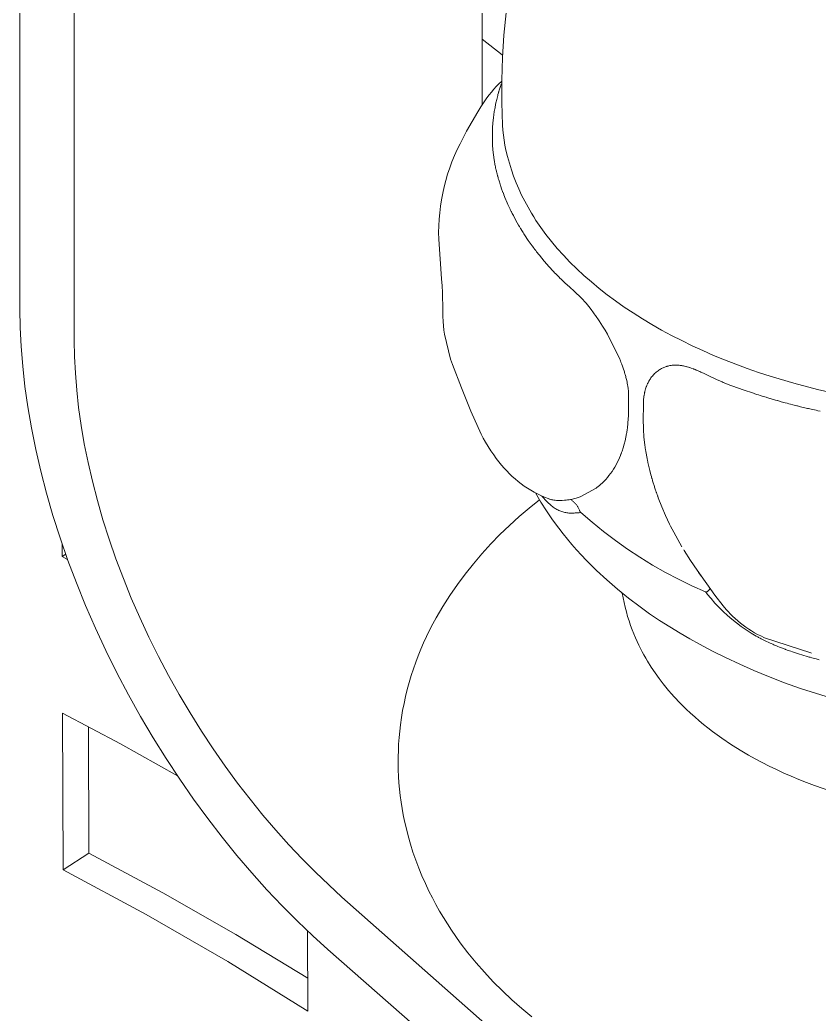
# Model space of a CAD drawing. Header units: millimetres. Extents: x 311 to 4068, y 1050 to 3803.
# Drawn here: x 3952.6 to 3994.1, y 3075.9 to 3127.6 of the extents above; entities that cross this region are included whole.
import ezdxf

# ---------------------------------------------------------------- set-up
doc = ezdxf.new("R2010")
doc.units = ezdxf.units.MM
doc.layers.add('ZANO_R', color=7, linetype='Continuous', lineweight=0)

msp = doc.modelspace()

# ---------------------------------------------------------------- linework, layer by layer
at = {"layer": 'ZANO_R'}
for p, q in [((3976.599, 3217.207), (3976.599, 3123.151)), ((3955.386, 3205.079), (3955.386, 3110.903)), ((3952.557, 3203.745), (3952.557, 3112.536)), ((3977.735, 3126.777), (3977.852, 3127.94)), ((3977.64, 3125.758), (3976.599, 3126.567)), ((3977.657, 3125.611), (3977.735, 3126.777)), ((3977.619, 3124.443), (3977.657, 3125.611)), ((3977.461, 3124.245), (3977.598, 3124.377)), ((3977.62, 3123.274), (3977.619, 3124.443)), ((3976.96, 3123.676), (3977.078, 3123.824)), ((3977.078, 3123.824), (3977.201, 3123.969)), ((3977.201, 3123.969), (3977.329, 3124.109)), ((3977.329, 3124.109), (3977.461, 3124.245)), ((3977.42, 3123.69), (3977.443, 3123.773)), ((3977.453, 3123.808), (3977.443, 3123.773)), ((3977.453, 3123.808), (3977.463, 3123.842)), ((3977.47, 3123.864), (3977.463, 3123.842)), ((3977.47, 3123.864), (3977.483, 3123.909)), ((3977.486, 3123.919), (3977.483, 3123.909)), ((3977.486, 3123.918), (3977.504, 3123.974)), ((3977.52, 3124.022), (3977.504, 3123.974)), ((3977.52, 3124.022), (3977.525, 3124.037)), ((3977.536, 3124.071), (3977.525, 3124.037)), ((3977.536, 3124.071), (3977.548, 3124.102)), ((3977.553, 3124.117), (3977.548, 3124.102)), ((3977.553, 3124.117), (3977.559, 3124.133)), ((3977.57, 3124.162), (3977.559, 3124.133)), ((3977.57, 3124.162), (3977.577, 3124.179)), ((3977.587, 3124.204), (3977.577, 3124.179)), ((3977.587, 3124.204), (3977.595, 3124.224)), ((3977.597, 3124.227), (3977.595, 3124.224)), ((3976.635, 3123.209), (3976.738, 3123.368)), ((3976.738, 3123.368), (3976.847, 3123.524)), ((3976.847, 3123.524), (3976.96, 3123.676)), ((3977.3, 3123.181), (3977.316, 3123.259)), ((3977.327, 3123.31), (3977.316, 3123.259)), ((3977.327, 3123.31), (3977.344, 3123.385)), ((3977.356, 3123.439), (3977.343, 3123.385)), ((3977.356, 3123.439), (3977.407, 3123.641)), ((3977.42, 3123.69), (3977.407, 3123.641)), ((3977.66, 3122.106), (3977.62, 3123.274)), ((3975.792, 3121.784), (3976.375, 3122.789)), ((3976.375, 3122.789), (3976.536, 3123.047)), ((3976.536, 3123.047), (3976.635, 3123.209)), ((3976.599, 3123.151), (3976.599, 3123.144)), ((3977.213, 3122.67), (3977.228, 3122.774)), ((3977.232, 3122.799), (3977.228, 3122.774)), ((3977.232, 3122.799), (3977.247, 3122.893)), ((3977.252, 3122.926), (3977.247, 3122.893)), ((3977.252, 3122.926), (3977.268, 3123.013)), ((3977.275, 3123.053), (3977.268, 3123.013)), ((3977.275, 3123.053), (3977.291, 3123.135)), ((3977.3, 3123.181), (3977.29, 3123.135)), ((3977.163, 3122.22), (3977.144, 3121.96)), ((3977.189, 3122.479), (3977.163, 3122.22)), ((3977.189, 3122.479), (3977.211, 3122.655)), ((3977.213, 3122.67), (3977.211, 3122.655)), ((3975.608, 3121.439), (3975.792, 3121.784)), ((3977.132, 3121.589), (3977.139, 3121.847)), ((3977.142, 3121.912), (3977.139, 3121.847)), ((3977.142, 3121.912), (3977.144, 3121.96)), ((3977.68, 3121.845), (3977.66, 3122.106)), ((3977.708, 3121.584), (3977.68, 3121.845)), ((3975.448, 3121.136), (3975.608, 3121.439)), ((3977.133, 3121.331), (3977.132, 3121.589)), ((3977.143, 3121.074), (3977.133, 3121.331)), ((3977.744, 3121.324), (3977.708, 3121.584)), ((3977.786, 3121.066), (3977.744, 3121.324)), ((3975.158, 3120.516), (3975.298, 3120.829)), ((3975.298, 3120.829), (3975.448, 3121.136)), ((3977.161, 3120.816), (3977.143, 3121.074)), ((3977.188, 3120.56), (3977.161, 3120.816)), ((3977.837, 3120.808), (3977.786, 3121.066)), ((3977.92, 3120.462), (3977.837, 3120.808)), ((3974.911, 3119.878), (3975.029, 3120.199)), ((3975.029, 3120.199), (3975.158, 3120.516)), ((3977.223, 3120.304), (3977.188, 3120.56)), ((3977.223, 3120.304), (3977.239, 3120.207)), ((3977.243, 3120.182), (3977.239, 3120.207)), ((3977.243, 3120.182), (3977.257, 3120.101)), ((3978.015, 3120.118), (3977.92, 3120.462)), ((3974.803, 3119.553), (3974.911, 3119.878)), ((3977.265, 3120.059), (3977.258, 3120.101)), ((3977.265, 3120.059), (3977.278, 3119.994)), ((3977.289, 3119.937), (3977.278, 3119.995)), ((3977.289, 3119.937), (3977.3, 3119.888)), ((3977.317, 3119.806), (3977.3, 3119.888)), ((3977.317, 3119.806), (3977.323, 3119.783)), ((3977.344, 3119.692), (3977.323, 3119.783)), ((3977.344, 3119.692), (3977.36, 3119.624)), ((3977.374, 3119.57), (3977.36, 3119.624)), ((3978.121, 3119.778), (3978.015, 3120.118)), ((3978.237, 3119.442), (3978.121, 3119.778)), ((3974.621, 3118.894), (3974.707, 3119.225)), ((3974.707, 3119.225), (3974.803, 3119.553)), ((3977.374, 3119.57), (3977.401, 3119.465)), ((3977.406, 3119.448), (3977.401, 3119.465)), ((3977.406, 3119.448), (3977.431, 3119.359)), ((3977.44, 3119.326), (3977.431, 3119.359)), ((3977.44, 3119.326), (3977.461, 3119.252)), ((3977.476, 3119.204), (3977.461, 3119.252)), ((3977.476, 3119.204), (3977.494, 3119.145)), ((3977.514, 3119.082), (3977.494, 3119.145)), ((3978.365, 3119.109), (3978.237, 3119.442)), ((3978.504, 3118.781), (3978.365, 3119.109)), ((3974.546, 3118.56), (3974.621, 3118.894)), ((3977.513, 3119.082), (3977.528, 3119.038)), ((3977.553, 3118.96), (3977.528, 3119.038)), ((3977.553, 3118.96), (3977.563, 3118.931)), ((3977.595, 3118.838), (3977.563, 3118.931)), ((3977.595, 3118.838), (3977.679, 3118.606)), ((3977.684, 3118.592), (3977.679, 3118.606)), ((3977.684, 3118.592), (3977.721, 3118.497)), ((3978.654, 3118.458), (3978.504, 3118.781)), ((3974.431, 3117.885), (3974.483, 3118.223)), ((3974.483, 3118.223), (3974.546, 3118.56)), ((3977.732, 3118.468), (3977.721, 3118.497)), ((3977.732, 3118.468), (3977.764, 3118.387)), ((3977.782, 3118.344), (3977.764, 3118.387)), ((3977.782, 3118.344), (3977.903, 3118.057)), ((3977.943, 3117.968), (3977.903, 3118.057)), ((3978.813, 3118.139), (3978.654, 3118.458)), ((3978.984, 3117.827), (3978.813, 3118.139)), ((3974.361, 3117.204), (3974.39, 3117.545)), ((3974.39, 3117.545), (3974.431, 3117.885)), ((3977.943, 3117.968), (3977.953, 3117.947)), ((3978.001, 3117.842), (3977.953, 3117.947)), ((3978.001, 3117.842), (3978.056, 3117.726)), ((3978.061, 3117.716), (3978.056, 3117.726)), ((3978.061, 3117.716), (3978.11, 3117.615)), ((3978.123, 3117.589), (3978.11, 3117.615)), ((3978.123, 3117.589), (3978.165, 3117.505)), ((3979.164, 3117.519), (3978.984, 3117.827)), ((3974.343, 3116.863), (3974.361, 3117.204)), ((3978.187, 3117.462), (3978.165, 3117.505)), ((3978.187, 3117.462), (3978.221, 3117.394)), ((3978.355, 3117.144), (3978.222, 3117.394)), ((3978.495, 3116.897), (3978.355, 3117.144)), ((3979.279, 3117.334), (3979.164, 3117.519)), ((3979.398, 3117.15), (3979.279, 3117.334)), ((3979.65, 3116.781), (3979.398, 3117.15)), ((3974.336, 3116.52), (3974.343, 3116.863)), ((3974.341, 3116.178), (3974.336, 3116.52)), ((3978.495, 3116.897), (3978.528, 3116.842)), ((3978.536, 3116.828), (3978.528, 3116.842)), ((3978.536, 3116.828), (3978.594, 3116.732)), ((3978.612, 3116.701), (3978.594, 3116.732)), ((3978.612, 3116.701), (3978.661, 3116.621)), ((3978.69, 3116.575), (3978.661, 3116.621)), ((3978.69, 3116.575), (3978.731, 3116.51)), ((3978.77, 3116.449), (3978.731, 3116.51)), ((3979.918, 3116.415), (3979.65, 3116.781)), ((3974.493, 3114.107), (3974.341, 3116.178)), ((3978.77, 3116.449), (3978.802, 3116.4)), ((3978.996, 3116.109), (3978.802, 3116.4)), ((3979.199, 3115.824), (3978.996, 3116.109)), ((3980.204, 3116.052), (3979.918, 3116.415)), ((3980.508, 3115.691), (3980.204, 3116.052)), ((3979.198, 3115.824), (3979.264, 3115.736)), ((3979.29, 3115.7), (3979.264, 3115.736)), ((3979.29, 3115.7), (3979.347, 3115.625)), ((3979.383, 3115.577), (3979.347, 3115.625)), ((3979.383, 3115.577), (3979.432, 3115.514)), ((3979.478, 3115.454), (3979.432, 3115.514)), ((3980.829, 3115.334), (3980.508, 3115.691)), ((3979.478, 3115.454), (3979.519, 3115.402)), ((3979.575, 3115.332), (3979.519, 3115.402)), ((3979.575, 3115.332), (3979.824, 3115.03)), ((3979.824, 3115.03), (3980.081, 3114.736)), ((3981.166, 3114.98), (3980.829, 3115.334)), ((3981.521, 3114.63), (3981.166, 3114.98)), ((3980.087, 3114.73), (3980.081, 3114.736)), ((3980.087, 3114.729), (3980.181, 3114.626)), ((3980.195, 3114.611), (3980.181, 3114.626)), ((3980.194, 3114.611), (3980.283, 3114.516)), ((3980.304, 3114.494), (3980.283, 3114.516)), ((3980.304, 3114.494), (3980.387, 3114.406)), ((3981.892, 3114.285), (3981.521, 3114.63)), ((3974.514, 3113.749), (3974.493, 3114.107)), ((3980.416, 3114.377), (3980.387, 3114.407)), ((3980.416, 3114.377), (3980.601, 3114.19)), ((3980.645, 3114.148), (3980.601, 3114.19)), ((3980.645, 3114.148), (3980.712, 3114.082)), ((3980.762, 3114.035), (3980.712, 3114.082)), ((3980.762, 3114.035), (3980.825, 3113.976)), ((3980.881, 3113.925), (3980.825, 3113.976)), ((3980.88, 3113.925), (3980.941, 3113.869)), ((3982.28, 3113.945), (3981.892, 3114.285)), ((3982.684, 3113.61), (3982.28, 3113.945)), ((3974.529, 3113.391), (3974.514, 3113.749)), ((3981, 3113.816), (3980.941, 3113.869)), ((3981, 3113.816), (3981.061, 3113.761)), ((3981.12, 3113.71), (3981.061, 3113.761)), ((3981.12, 3113.709), (3981.251, 3113.593)), ((3981.297, 3113.551), (3981.251, 3113.593)), ((3981.297, 3113.551), (3981.315, 3113.535)), ((3981.355, 3113.498), (3981.315, 3113.535)), ((3981.355, 3113.498), (3981.382, 3113.474)), ((3981.513, 3113.352), (3981.382, 3113.474)), ((3983.103, 3113.281), (3982.684, 3113.61)), ((3974.55, 3112.463), (3974.529, 3113.391)), ((3981.641, 3113.228), (3981.513, 3113.352)), ((3981.641, 3113.228), (3981.663, 3113.206)), ((3981.697, 3113.172), (3981.663, 3113.206)), ((3981.697, 3113.172), (3981.737, 3113.131)), ((3981.753, 3113.114), (3981.737, 3113.131)), ((3981.753, 3113.114), (3981.85, 3113.011)), ((3981.863, 3112.997), (3981.85, 3113.011)), ((3981.863, 3112.997), (3981.888, 3112.969)), ((3981.918, 3112.937), (3981.888, 3112.97)), ((3981.918, 3112.936), (3981.966, 3112.882)), ((3983.538, 3112.958), (3983.103, 3113.281)), ((3983.988, 3112.641), (3983.538, 3112.958)), ((3952.573, 3111.573), (3952.557, 3112.536)), ((3974.56, 3112.174), (3974.55, 3112.463)), ((3981.972, 3112.875), (3981.966, 3112.882)), ((3981.972, 3112.875), (3982.004, 3112.837)), ((3982.139, 3112.676), (3982.004, 3112.837)), ((3982.269, 3112.512), (3982.139, 3112.676)), ((3982.395, 3112.344), (3982.269, 3112.512)), ((3984.453, 3112.331), (3983.988, 3112.641)), ((3974.575, 3111.885), (3974.56, 3112.174)), ((3974.591, 3111.663), (3974.575, 3111.885)), ((3982.395, 3112.344), (3982.429, 3112.296)), ((3982.447, 3112.271), (3982.429, 3112.296)), ((3982.447, 3112.271), (3982.468, 3112.243)), ((3982.5, 3112.197), (3982.468, 3112.243)), ((3982.5, 3112.197), (3982.686, 3111.924)), ((3982.686, 3111.924), (3982.863, 3111.645)), ((3984.931, 3112.028), (3984.453, 3112.331)), ((3985.424, 3111.732), (3984.931, 3112.028)), ((3952.621, 3110.58), (3952.573, 3111.573)), ((3974.614, 3111.442), (3974.591, 3111.663)), ((3974.641, 3111.222), (3974.614, 3111.442)), ((3982.991, 3111.435), (3982.864, 3111.645)), ((3983.115, 3111.222), (3982.991, 3111.435)), ((3985.929, 3111.444), (3985.424, 3111.732)), ((3986.447, 3111.164), (3985.929, 3111.444)), ((3955.399, 3110.066), (3955.386, 3110.903)), ((3974.958, 3109.932), (3974.641, 3111.222)), ((3983.115, 3111.222), (3983.758, 3109.935)), ((3986.977, 3110.892), (3986.447, 3111.164)), ((3987.519, 3110.629), (3986.977, 3110.892)), ((3952.703, 3109.559), (3952.621, 3110.58)), ((3988.071, 3110.374), (3987.519, 3110.629)), ((3988.634, 3110.129), (3988.071, 3110.374)), ((3955.441, 3109.203), (3955.399, 3110.066)), ((3975.062, 3109.653), (3974.958, 3109.932)), ((3983.776, 3109.89), (3983.758, 3109.935)), ((3983.776, 3109.89), (3983.796, 3109.841)), ((3983.82, 3109.78), (3983.796, 3109.841)), ((3989.206, 3109.892), (3988.634, 3110.129)), ((3989.787, 3109.665), (3989.206, 3109.892)), ((3952.819, 3108.513), (3952.703, 3109.559)), ((3975.517, 3108.431), (3975.062, 3109.653)), ((3983.82, 3109.78), (3983.833, 3109.746)), ((3983.862, 3109.671), (3983.833, 3109.746)), ((3983.862, 3109.671), (3983.869, 3109.652)), ((3983.902, 3109.562), (3983.869, 3109.652)), ((3983.902, 3109.562), (3983.903, 3109.557)), ((3983.936, 3109.462), (3983.903, 3109.557)), ((3983.936, 3109.462), (3983.998, 3109.268)), ((3984.005, 3109.242), (3983.998, 3109.268)), ((3985.656, 3109.259), (3985.701, 3109.295)), ((3985.701, 3109.295), (3985.748, 3109.33)), ((3985.748, 3109.33), (3985.795, 3109.363)), ((3985.839, 3109.391), (3985.795, 3109.363)), ((3985.839, 3109.392), (3985.88, 3109.416)), ((3985.88, 3109.416), (3985.921, 3109.439)), ((3985.921, 3109.439), (3985.963, 3109.461)), ((3985.963, 3109.461), (3986.006, 3109.481)), ((3986.006, 3109.481), (3986.05, 3109.5)), ((3986.05, 3109.5), (3986.094, 3109.518)), ((3986.094, 3109.518), (3986.139, 3109.534)), ((3986.168, 3109.544), (3986.139, 3109.534)), ((3986.168, 3109.544), (3986.209, 3109.556)), ((3986.218, 3109.559), (3986.209, 3109.556)), ((3986.218, 3109.559), (3986.245, 3109.566)), ((3986.269, 3109.573), (3986.245, 3109.566)), ((3986.269, 3109.572), (3986.315, 3109.583)), ((3986.315, 3109.583), (3986.361, 3109.592)), ((3986.374, 3109.595), (3986.361, 3109.592)), ((3986.374, 3109.595), (3986.4, 3109.599)), ((3986.428, 3109.603), (3986.4, 3109.599)), ((3986.428, 3109.603), (3986.476, 3109.609)), ((3986.476, 3109.609), (3986.525, 3109.614)), ((3986.538, 3109.615), (3986.525, 3109.614)), ((3986.538, 3109.615), (3986.568, 3109.616)), ((3986.594, 3109.618), (3986.568, 3109.617)), ((3986.594, 3109.618), (3986.646, 3109.619)), ((3986.646, 3109.619), (3986.698, 3109.619)), ((3986.698, 3109.619), (3986.749, 3109.617)), ((3986.768, 3109.616), (3986.749, 3109.617)), ((3986.768, 3109.616), (3986.796, 3109.614)), ((3986.828, 3109.612), (3986.796, 3109.614)), ((3986.828, 3109.612), (3986.843, 3109.61)), ((3986.891, 3109.605), (3986.843, 3109.61)), ((3986.891, 3109.605), (3986.94, 3109.599)), ((3986.949, 3109.598), (3986.94, 3109.599)), ((3986.949, 3109.598), (3986.988, 3109.592)), ((3987.011, 3109.588), (3986.988, 3109.592)), ((3987.011, 3109.588), (3987.037, 3109.583)), ((3987.074, 3109.576), (3987.037, 3109.583)), ((3987.074, 3109.576), (3987.13, 3109.564)), ((3987.13, 3109.564), (3987.186, 3109.551)), ((3987.203, 3109.547), (3987.186, 3109.551)), ((3987.203, 3109.547), (3987.237, 3109.538)), ((3987.269, 3109.53), (3987.237, 3109.538)), ((3987.269, 3109.53), (3987.329, 3109.512)), ((3987.329, 3109.512), (3987.388, 3109.494)), ((3987.403, 3109.489), (3987.388, 3109.494)), ((3987.403, 3109.489), (3987.438, 3109.478)), ((3987.472, 3109.466), (3987.438, 3109.478)), ((3987.472, 3109.466), (3987.587, 3109.424)), ((3987.612, 3109.415), (3987.587, 3109.425)), ((3987.612, 3109.415), (3987.636, 3109.406)), ((3987.683, 3109.387), (3987.636, 3109.406)), ((3987.683, 3109.387), (3987.733, 3109.366)), ((3987.771, 3109.35), (3987.733, 3109.366)), ((3987.77, 3109.35), (3987.83, 3109.325)), ((3987.904, 3109.292), (3987.83, 3109.325)), ((3987.904, 3109.291), (3987.918, 3109.285)), ((3987.98, 3109.257), (3987.918, 3109.285)), ((3990.376, 3109.447), (3989.787, 3109.665)), ((3990.972, 3109.239), (3990.376, 3109.447)), ((3955.512, 3108.317), (3955.441, 3109.203)), ((3984.005, 3109.242), (3984.026, 3109.169)), ((3984.035, 3109.137), (3984.026, 3109.169)), ((3984.035, 3109.137), (3984.053, 3109.072)), ((3984.065, 3109.027), (3984.053, 3109.072)), ((3984.064, 3109.027), (3984.077, 3108.977)), ((3984.092, 3108.917), (3984.077, 3108.977)), ((3984.092, 3108.917), (3984.115, 3108.822)), ((3984.115, 3108.822), (3984.136, 3108.727)), ((3985.225, 3108.705), (3985.248, 3108.75)), ((3985.248, 3108.75), (3985.272, 3108.794)), ((3985.272, 3108.794), (3985.297, 3108.838)), ((3985.315, 3108.866), (3985.297, 3108.837)), ((3985.315, 3108.866), (3985.346, 3108.915)), ((3985.346, 3108.915), (3985.38, 3108.963)), ((3985.38, 3108.963), (3985.415, 3109.009)), ((3985.415, 3109.009), (3985.451, 3109.054)), ((3985.451, 3109.054), (3985.489, 3109.098)), ((3985.489, 3109.098), (3985.529, 3109.14)), ((3985.529, 3109.14), (3985.57, 3109.181)), ((3985.57, 3109.181), (3985.612, 3109.221)), ((3985.612, 3109.221), (3985.656, 3109.259)), ((3987.98, 3109.257), (3988.011, 3109.242)), ((3988.058, 3109.221), (3988.011, 3109.242)), ((3988.058, 3109.221), (3988.104, 3109.198)), ((3988.216, 3109.145), (3988.104, 3109.199)), ((3988.216, 3109.145), (3988.281, 3109.113)), ((3988.381, 3109.065), (3988.281, 3109.113)), ((3988.381, 3109.065), (3988.794, 3108.871)), ((3988.901, 3108.824), (3988.794, 3108.871)), ((3988.9, 3108.824), (3988.964, 3108.796)), ((3989.08, 3108.747), (3988.964, 3108.796)), ((3989.08, 3108.747), (3989.136, 3108.724)), ((3991.576, 3109.04), (3990.972, 3109.239)), ((3992.801, 3108.673), (3991.576, 3109.04)), ((3952.971, 3107.442), (3952.819, 3108.513)), ((3955.613, 3107.408), (3955.512, 3108.317)), ((3976.011, 3107.224), (3975.517, 3108.431)), ((3984.146, 3108.673), (3984.136, 3108.727)), ((3984.146, 3108.673), (3984.16, 3108.598)), ((3984.16, 3108.598), (3984.173, 3108.522)), ((3984.178, 3108.491), (3984.173, 3108.522)), ((3984.178, 3108.491), (3984.185, 3108.441)), ((3984.191, 3108.392), (3984.185, 3108.441)), ((3984.191, 3108.392), (3984.202, 3108.282)), ((3984.202, 3108.282), (3984.21, 3108.172)), ((3985.064, 3108.259), (3985.054, 3108.218)), ((3985.064, 3108.259), (3985.073, 3108.295)), ((3985.081, 3108.322), (3985.073, 3108.295)), ((3985.081, 3108.322), (3985.099, 3108.383)), ((3985.099, 3108.383), (3985.118, 3108.443)), ((3985.133, 3108.486), (3985.118, 3108.443)), ((3985.133, 3108.487), (3985.144, 3108.514)), ((3985.156, 3108.546), (3985.144, 3108.514)), ((3985.156, 3108.546), (3985.17, 3108.583)), ((3985.179, 3108.604), (3985.171, 3108.583)), ((3985.179, 3108.604), (3985.199, 3108.65)), ((3985.204, 3108.66), (3985.199, 3108.65)), ((3985.204, 3108.66), (3985.225, 3108.705)), ((3989.272, 3108.668), (3989.136, 3108.724)), ((3989.272, 3108.668), (3989.307, 3108.654)), ((3989.443, 3108.6), (3989.307, 3108.654)), ((3989.443, 3108.6), (3989.48, 3108.586)), ((3989.631, 3108.528), (3989.48, 3108.586)), ((3989.631, 3108.528), (3990.166, 3108.334)), ((3990.166, 3108.334), (3990.704, 3108.153)), ((3994.044, 3108.345), (3992.801, 3108.673)), ((3995.433, 3108.042), (3994.044, 3108.345)), ((3984.212, 3108.113), (3984.21, 3108.172)), ((3984.212, 3108.113), (3984.214, 3107.993)), ((3984.214, 3107.88), (3984.214, 3107.993)), ((3984.214, 3107.88), (3984.214, 3107.403)), ((3984.99, 3107.683), (3984.991, 3107.719)), ((3984.992, 3107.74), (3984.991, 3107.719)), ((3984.992, 3107.74), (3984.995, 3107.804)), ((3984.999, 3107.86), (3984.995, 3107.804)), ((3985.004, 3107.916), (3984.999, 3107.86)), ((3985.004, 3107.916), (3985.006, 3107.934)), ((3985.012, 3107.988), (3985.006, 3107.934)), ((3985.012, 3107.988), (3985.016, 3108.018)), ((3985.022, 3108.057), (3985.017, 3108.018)), ((3985.022, 3108.057), (3985.023, 3108.059)), ((3985.034, 3108.126), (3985.023, 3108.059)), ((3985.034, 3108.126), (3985.037, 3108.139)), ((3985.048, 3108.193), (3985.037, 3108.139)), ((3985.048, 3108.193), (3985.054, 3108.218)), ((3990.778, 3108.128), (3990.704, 3108.153)), ((3990.778, 3108.128), (3990.88, 3108.096)), ((3990.972, 3108.067), (3990.88, 3108.096)), ((3990.972, 3108.067), (3991.056, 3108.04)), ((3991.167, 3108.006), (3991.056, 3108.04)), ((3991.167, 3108.006), (3991.234, 3107.985)), ((3991.362, 3107.947), (3991.234, 3107.985)), ((3991.362, 3107.946), (3991.409, 3107.932)), ((3991.558, 3107.888), (3991.409, 3107.932)), ((3991.558, 3107.888), (3991.586, 3107.88)), ((3991.85, 3107.804), (3991.586, 3107.88)), ((3991.85, 3107.804), (3991.938, 3107.779)), ((3991.954, 3107.774), (3991.938, 3107.779)), ((3991.954, 3107.774), (3992.113, 3107.73)), ((3992.153, 3107.719), (3992.113, 3107.73)), ((3992.153, 3107.719), (3992.288, 3107.682)), ((3953.158, 3106.35), (3952.971, 3107.442)), ((3955.745, 3106.477), (3955.613, 3107.408)), ((3976.545, 3106.034), (3976.011, 3107.224)), ((3984.209, 3107.149), (3984.211, 3107.22)), ((3984.213, 3107.311), (3984.211, 3107.22)), ((3984.213, 3107.311), (3984.214, 3107.403)), ((3984.986, 3107.318), (3984.98, 3106.997)), ((3984.986, 3107.318), (3984.988, 3107.48)), ((3984.988, 3107.503), (3984.988, 3107.559)), ((3984.988, 3107.503), (3984.988, 3107.48)), ((3984.99, 3107.683), (3984.989, 3107.636)), ((3984.989, 3107.597), (3984.989, 3107.636)), ((3984.989, 3107.597), (3984.989, 3107.559)), ((3992.353, 3107.665), (3992.289, 3107.682)), ((3992.353, 3107.665), (3992.465, 3107.635)), ((3992.554, 3107.612), (3992.465, 3107.635)), ((3992.554, 3107.612), (3992.642, 3107.589)), ((3992.755, 3107.559), (3992.642, 3107.589)), ((3992.755, 3107.559), (3992.818, 3107.543)), ((3992.958, 3107.508), (3992.818, 3107.543)), ((3992.958, 3107.508), (3992.995, 3107.499)), ((3993.161, 3107.458), (3992.995, 3107.499)), ((3993.161, 3107.458), (3993.526, 3107.371)), ((3993.568, 3107.362), (3993.526, 3107.371)), ((3993.568, 3107.362), (3993.704, 3107.33)), ((3993.773, 3107.315), (3993.704, 3107.331)), ((3993.773, 3107.315), (3993.881, 3107.29)), ((3993.978, 3107.269), (3993.881, 3107.29)), ((3993.978, 3107.269), (3994.059, 3107.251)), ((3994.184, 3107.224), (3994.059, 3107.251)), ((3984.184, 3106.696), (3984.181, 3106.656)), ((3984.184, 3106.696), (3984.188, 3106.743)), ((3984.195, 3106.846), (3984.188, 3106.743)), ((3984.195, 3106.846), (3984.202, 3106.965)), ((3984.203, 3106.998), (3984.202, 3106.965)), ((3984.203, 3106.998), (3984.209, 3107.129)), ((3984.209, 3107.149), (3984.209, 3107.129)), ((3984.979, 3106.871), (3984.98, 3106.997)), ((3984.979, 3106.871), (3984.979, 3106.836)), ((3984.98, 3106.587), (3984.979, 3106.836)), ((3953.382, 3105.237), (3953.158, 3106.35)), ((3955.908, 3105.528), (3955.745, 3106.477)), ((3984.126, 3106.159), (3984.128, 3106.171)), ((3984.135, 3106.216), (3984.128, 3106.171)), ((3984.135, 3106.216), (3984.14, 3106.25)), ((3984.146, 3106.293), (3984.14, 3106.25)), ((3984.146, 3106.293), (3984.15, 3106.33)), ((3984.155, 3106.369), (3984.15, 3106.33)), ((3984.155, 3106.369), (3984.16, 3106.41)), ((3984.164, 3106.45), (3984.16, 3106.41)), ((3984.164, 3106.45), (3984.168, 3106.491)), ((3984.171, 3106.533), (3984.168, 3106.491)), ((3984.171, 3106.533), (3984.175, 3106.572)), ((3984.178, 3106.614), (3984.175, 3106.572)), ((3984.178, 3106.614), (3984.181, 3106.656)), ((3984.981, 3106.587), (3984.982, 3106.528)), ((3984.984, 3106.433), (3984.982, 3106.528)), ((3984.984, 3106.433), (3984.986, 3106.367)), ((3984.988, 3106.303), (3984.986, 3106.367)), ((3984.988, 3106.303), (3984.992, 3106.196)), ((3984.995, 3106.126), (3984.992, 3106.196)), ((3976.657, 3105.825), (3976.545, 3106.034)), ((3976.774, 3105.618), (3976.657, 3105.825)), ((3984.034, 3105.69), (3983.986, 3105.505)), ((3984.075, 3105.876), (3984.034, 3105.69)), ((3984.111, 3106.064), (3984.075, 3105.876)), ((3984.111, 3106.064), (3984.115, 3106.091)), ((3984.126, 3106.159), (3984.115, 3106.091)), ((3984.995, 3106.126), (3984.996, 3106.108)), ((3985, 3106.04), (3984.996, 3106.108)), ((3985, 3106.04), (3985.002, 3106.018)), ((3985.006, 3105.956), (3985.001, 3106.018)), ((3985.006, 3105.956), (3985.008, 3105.926)), ((3985.013, 3105.869), (3985.008, 3105.926)), ((3985.013, 3105.869), (3985.016, 3105.834)), ((3985.021, 3105.781), (3985.016, 3105.834)), ((3985.021, 3105.781), (3985.025, 3105.746)), ((3985.031, 3105.692), (3985.025, 3105.746)), ((3985.031, 3105.692), (3985.035, 3105.656)), ((3985.041, 3105.602), (3985.035, 3105.656)), ((3953.643, 3104.107), (3953.382, 3105.237)), ((3956.102, 3104.561), (3955.908, 3105.528)), ((3976.91, 3105.391), (3976.774, 3105.618)), ((3977.052, 3105.168), (3976.91, 3105.391)), ((3977.2, 3104.949), (3977.052, 3105.168)), ((3983.861, 3105.106), (3983.873, 3105.14)), ((3983.933, 3105.321), (3983.873, 3105.14)), ((3983.986, 3105.505), (3983.933, 3105.321)), ((3985.041, 3105.602), (3985.046, 3105.565)), ((3985.053, 3105.513), (3985.046, 3105.565)), ((3985.053, 3105.513), (3985.058, 3105.474)), ((3985.065, 3105.425), (3985.058, 3105.474)), ((3985.065, 3105.425), (3985.071, 3105.382)), ((3985.081, 3105.317), (3985.071, 3105.382)), ((3985.081, 3105.317), (3985.085, 3105.29)), ((3985.092, 3105.249), (3985.085, 3105.29)), ((3985.092, 3105.249), (3985.1, 3105.197)), ((3985.107, 3105.157), (3985.1, 3105.197)), ((3985.107, 3105.157), (3985.115, 3105.108)), ((3977.331, 3104.768), (3977.2, 3104.949)), ((3977.467, 3104.59), (3977.331, 3104.768)), ((3983.686, 3104.674), (3983.628, 3104.553)), ((3983.741, 3104.796), (3983.686, 3104.674)), ((3983.791, 3104.92), (3983.741, 3104.796)), ((3983.791, 3104.92), (3983.799, 3104.94)), ((3983.815, 3104.982), (3983.799, 3104.94)), ((3983.815, 3104.982), (3983.824, 3105.006)), ((3983.839, 3105.044), (3983.824, 3105.006)), ((3983.839, 3105.044), (3983.849, 3105.072)), ((3983.861, 3105.106), (3983.849, 3105.072)), ((3985.122, 3105.064), (3985.115, 3105.108)), ((3985.123, 3105.064), (3985.131, 3105.018)), ((3985.139, 3104.97), (3985.131, 3105.018)), ((3985.14, 3104.97), (3985.148, 3104.927)), ((3985.157, 3104.875), (3985.147, 3104.927)), ((3985.157, 3104.875), (3985.165, 3104.836)), ((3985.176, 3104.779), (3985.165, 3104.836)), ((3985.176, 3104.779), (3985.183, 3104.744)), ((3985.195, 3104.683), (3985.183, 3104.744)), ((3985.195, 3104.683), (3985.202, 3104.652)), ((3985.216, 3104.586), (3985.202, 3104.652)), ((3953.94, 3102.962), (3953.643, 3104.107)), ((3956.329, 3103.579), (3956.102, 3104.561)), ((3977.608, 3104.417), (3977.467, 3104.59)), ((3977.739, 3104.264), (3977.608, 3104.417)), ((3977.874, 3104.116), (3977.739, 3104.264)), ((3978.014, 3103.972), (3977.874, 3104.116)), ((3983.429, 3104.204), (3983.355, 3104.092)), ((3983.499, 3104.318), (3983.429, 3104.204)), ((3983.565, 3104.435), (3983.499, 3104.318)), ((3983.628, 3104.553), (3983.565, 3104.435)), ((3985.216, 3104.586), (3985.221, 3104.56)), ((3985.237, 3104.488), (3985.221, 3104.56)), ((3985.237, 3104.488), (3985.318, 3104.145)), ((3985.341, 3104.052), (3985.318, 3104.145)), ((3956.587, 3102.585), (3956.329, 3103.579)), ((3978.16, 3103.834), (3978.014, 3103.972)), ((3978.31, 3103.7), (3978.16, 3103.834)), ((3978.464, 3103.572), (3978.31, 3103.7)), ((3983.023, 3103.672), (3982.932, 3103.574)), ((3983.111, 3103.773), (3983.023, 3103.672)), ((3983.196, 3103.876), (3983.111, 3103.773)), ((3983.277, 3103.983), (3983.196, 3103.876)), ((3983.355, 3104.092), (3983.277, 3103.983)), ((3985.341, 3104.052), (3985.353, 3104.006)), ((3985.379, 3103.907), (3985.353, 3104.006)), ((3985.38, 3103.907), (3985.403, 3103.82)), ((3985.407, 3103.808), (3985.403, 3103.82)), ((3985.407, 3103.808), (3985.43, 3103.727)), ((3985.435, 3103.709), (3985.429, 3103.727)), ((3985.435, 3103.709), (3985.457, 3103.634)), ((3985.464, 3103.61), (3985.456, 3103.634)), ((3985.464, 3103.61), (3985.484, 3103.542)), ((3978.623, 3103.449), (3978.464, 3103.572)), ((3978.786, 3103.332), (3978.623, 3103.449)), ((3978.953, 3103.22), (3978.786, 3103.332)), ((3979.124, 3103.114), (3978.953, 3103.22)), ((3979.298, 3103.014), (3979.124, 3103.114)), ((3982.537, 3103.229), (3981.691, 3102.776)), ((3982.537, 3103.229), (3982.566, 3103.251)), ((3982.639, 3103.307), (3982.566, 3103.251)), ((3982.709, 3103.365), (3982.639, 3103.307)), ((3982.778, 3103.425), (3982.709, 3103.365)), ((3982.778, 3103.425), (3982.837, 3103.479)), ((3982.932, 3103.574), (3982.837, 3103.479)), ((3985.495, 3103.505), (3985.484, 3103.542)), ((3985.495, 3103.505), (3985.512, 3103.45)), ((3985.524, 3103.412), (3985.512, 3103.45)), ((3985.524, 3103.412), (3985.541, 3103.358)), ((3985.555, 3103.313), (3985.541, 3103.358)), ((3985.555, 3103.313), (3985.57, 3103.266)), ((3985.587, 3103.214), (3985.57, 3103.266)), ((3985.587, 3103.214), (3985.6, 3103.174)), ((3985.62, 3103.115), (3985.6, 3103.174)), ((3985.62, 3103.115), (3985.631, 3103.082)), ((3985.653, 3103.017), (3985.631, 3103.081)), ((3954.275, 3101.805), (3953.94, 3102.962)), ((3956.878, 3101.58), (3956.587, 3102.585)), ((3979.049, 3102.184), (3979.587, 3102.607)), ((3979.476, 3102.921), (3979.298, 3103.014)), ((3979.653, 3102.498), (3979.375, 3102.972)), ((3979.656, 3102.833), (3979.476, 3102.921)), ((3979.84, 3102.752), (3979.656, 3102.833)), ((3979.79, 3102.714), (3979.711, 3102.808)), ((3979.872, 3102.622), (3979.79, 3102.714)), ((3980.026, 3102.677), (3979.84, 3102.752)), ((3979.872, 3102.622), (3979.88, 3102.613)), ((3979.928, 3102.562), (3979.88, 3102.613)), ((3979.928, 3102.562), (3979.941, 3102.549)), ((3979.983, 3102.505), (3979.941, 3102.549)), ((3980.026, 3102.677), (3980.066, 3102.662)), ((3980.066, 3102.662), (3980.106, 3102.649)), ((3980.122, 3102.644), (3980.106, 3102.649)), ((3980.122, 3102.644), (3980.163, 3102.633)), ((3980.187, 3102.627), (3980.163, 3102.633)), ((3980.187, 3102.627), (3980.221, 3102.618)), ((3980.252, 3102.612), (3980.222, 3102.619)), ((3980.252, 3102.612), (3980.281, 3102.606)), ((3980.319, 3102.601), (3980.282, 3102.607)), ((3980.319, 3102.6), (3980.343, 3102.597)), ((3980.388, 3102.591), (3980.343, 3102.597)), ((3980.388, 3102.591), (3980.405, 3102.59)), ((3980.458, 3102.585), (3980.405, 3102.59)), ((3980.458, 3102.585), (3980.468, 3102.585)), ((3980.529, 3102.582), (3980.468, 3102.585)), ((3980.529, 3102.582), (3980.648, 3102.582)), ((3980.648, 3102.582), (3980.767, 3102.587)), ((3980.767, 3102.587), (3980.886, 3102.595)), ((3980.892, 3102.595), (3980.886, 3102.595)), ((3980.892, 3102.595), (3980.961, 3102.601)), ((3980.967, 3102.602), (3980.961, 3102.601)), ((3980.967, 3102.602), (3981.038, 3102.609)), ((3981.042, 3102.609), (3981.038, 3102.609)), ((3981.042, 3102.609), (3981.117, 3102.617)), ((3981.197, 3102.627), (3981.117, 3102.617)), ((3981.197, 3102.627), (3981.297, 3102.651)), ((3981.228, 3102.608), (3981.197, 3102.627)), ((3981.259, 3102.588), (3981.228, 3102.608)), ((3981.289, 3102.567), (3981.259, 3102.588)), ((3981.318, 3102.545), (3981.289, 3102.567)), ((3981.297, 3102.651), (3981.397, 3102.678)), ((3981.346, 3102.522), (3981.318, 3102.545)), ((3981.397, 3102.678), (3981.496, 3102.707)), ((3981.496, 3102.707), (3981.594, 3102.74)), ((3981.594, 3102.74), (3981.691, 3102.776)), ((3985.653, 3103.017), (3985.663, 3102.989)), ((3985.687, 3102.918), (3985.662, 3102.989)), ((3985.687, 3102.918), (3985.695, 3102.897)), ((3985.722, 3102.82), (3985.695, 3102.897)), ((3985.723, 3102.82), (3985.728, 3102.805)), ((3985.758, 3102.721), (3985.728, 3102.805)), ((3985.758, 3102.722), (3985.94, 3102.254)), ((3978.525, 3101.743), (3979.049, 3102.184)), ((3979.948, 3102.033), (3979.653, 3102.498)), ((3980.258, 3101.579), (3979.948, 3102.033)), ((3979.984, 3102.505), (3980.003, 3102.486)), ((3980.039, 3102.451), (3980.003, 3102.486)), ((3980.039, 3102.451), (3980.066, 3102.426)), ((3980.096, 3102.399), (3980.065, 3102.426)), ((3980.096, 3102.399), (3980.129, 3102.369)), ((3980.152, 3102.349), (3980.129, 3102.369)), ((3980.152, 3102.349), (3980.193, 3102.315)), ((3980.208, 3102.302), (3980.193, 3102.315)), ((3980.209, 3102.302), (3980.258, 3102.264)), ((3980.301, 3102.231), (3980.258, 3102.264)), ((3980.346, 3102.199), (3980.301, 3102.231)), ((3980.392, 3102.169), (3980.346, 3102.199)), ((3980.439, 3102.141), (3980.392, 3102.169)), ((3980.487, 3102.114), (3980.439, 3102.141)), ((3980.536, 3102.089), (3980.487, 3102.114)), ((3980.585, 3102.066), (3980.536, 3102.089)), ((3980.635, 3102.044), (3980.585, 3102.066)), ((3980.686, 3102.024), (3980.635, 3102.044)), ((3981.374, 3102.498), (3981.346, 3102.522)), ((3981.401, 3102.473), (3981.374, 3102.498)), ((3981.427, 3102.447), (3981.401, 3102.473)), ((3981.452, 3102.42), (3981.427, 3102.447)), ((3981.476, 3102.392), (3981.452, 3102.42)), ((3981.499, 3102.364), (3981.476, 3102.392)), ((3981.521, 3102.335), (3981.499, 3102.364)), ((3981.542, 3102.305), (3981.521, 3102.335)), ((3981.562, 3102.274), (3981.542, 3102.305)), ((3981.58, 3102.243), (3981.562, 3102.274)), ((3981.598, 3102.211), (3981.58, 3102.243)), ((3981.615, 3102.178), (3981.598, 3102.211)), ((3981.63, 3102.145), (3981.615, 3102.178)), ((3981.645, 3102.111), (3981.63, 3102.145)), ((3981.658, 3102.077), (3981.645, 3102.111)), ((3981.67, 3102.043), (3981.658, 3102.077)), ((3981.67, 3102.043), (3981.672, 3102.036)), ((3981.672, 3102.036), (3981.675, 3102.029)), ((3981.675, 3102.029), (3981.678, 3102.023)), ((3985.94, 3102.254), (3986.138, 3101.794)), ((3954.646, 3100.639), (3954.275, 3101.805)), ((3957.2, 3100.566), (3956.878, 3101.58)), ((3978.017, 3101.285), (3978.525, 3101.743)), ((3980.583, 3101.136), (3980.258, 3101.579)), ((3980.738, 3102.005), (3980.686, 3102.024)), ((3980.79, 3101.989), (3980.738, 3102.005)), ((3980.843, 3101.974), (3980.79, 3101.989)), ((3980.896, 3101.961), (3980.843, 3101.974)), ((3980.95, 3101.95), (3980.896, 3101.961)), ((3981.004, 3101.941), (3980.95, 3101.95)), ((3981.058, 3101.933), (3981.004, 3101.941)), ((3981.113, 3101.928), (3981.058, 3101.933)), ((3981.167, 3101.924), (3981.113, 3101.928)), ((3981.222, 3101.922), (3981.167, 3101.924)), ((3981.277, 3101.922), (3981.222, 3101.922)), ((3981.332, 3101.924), (3981.277, 3101.922)), ((3981.386, 3101.927), (3981.332, 3101.924)), ((3981.441, 3101.933), (3981.386, 3101.927)), ((3981.441, 3101.933), (3981.454, 3101.934)), ((3981.511, 3101.937), (3981.454, 3101.934)), ((3981.511, 3101.937), (3981.544, 3101.939)), ((3981.583, 3101.942), (3981.544, 3101.939)), ((3981.583, 3101.942), (3981.636, 3101.946)), ((3981.731, 3101.954), (3981.636, 3101.946)), ((3981.678, 3102.023), (3981.681, 3102.016)), ((3981.681, 3102.016), (3981.685, 3102.01)), ((3981.685, 3102.01), (3981.689, 3102.004)), ((3981.689, 3102.004), (3981.693, 3101.998)), ((3981.693, 3101.998), (3981.697, 3101.992)), ((3981.697, 3101.992), (3981.701, 3101.986)), ((3981.701, 3101.986), (3981.705, 3101.98)), ((3981.705, 3101.98), (3981.71, 3101.975)), ((3981.71, 3101.975), (3981.715, 3101.969)), ((3981.715, 3101.969), (3981.72, 3101.964)), ((3981.72, 3101.964), (3981.725, 3101.959)), ((3981.725, 3101.959), (3981.731, 3101.954)), ((3981.731, 3101.954), (3982.314, 3101.449)), ((3986.138, 3101.794), (3986.351, 3101.34)), ((3977.524, 3100.811), (3978.017, 3101.285)), ((3980.805, 3100.85), (3980.583, 3101.136)), ((3982.314, 3101.449), (3982.913, 3100.963)), ((3986.396, 3101.248), (3986.351, 3101.34)), ((3986.397, 3101.248), (3986.562, 3100.928)), ((3955.053, 3099.467), (3954.646, 3100.639)), ((3957.554, 3099.548), (3957.2, 3100.566)), ((3977.047, 3100.32), (3977.524, 3100.811)), ((3981.033, 3100.567), (3980.805, 3100.85)), ((3981.269, 3100.287), (3981.033, 3100.567)), ((3982.913, 3100.963), (3983.528, 3100.497)), ((3983.528, 3100.497), (3984.158, 3100.052)), ((3986.77, 3100.547), (3986.562, 3100.928)), ((3986.988, 3100.172), (3986.77, 3100.547)), ((3954.75, 3100.328), (3954.752, 3099.664)), ((3976.586, 3099.813), (3977.047, 3100.32)), ((3981.512, 3100.01), (3981.269, 3100.287)), ((3981.761, 3099.737), (3981.512, 3100.01)), ((3984.158, 3100.052), (3984.802, 3099.627)), ((3987.101, 3099.986), (3987.084, 3100.013)), ((3987.101, 3099.986), (3987.433, 3099.463)), ((3954.939, 3099.785), (3954.752, 3099.664)), ((3954.752, 3099.664), (3955.034, 3099.518)), ((3955.495, 3098.291), (3955.053, 3099.467)), ((3957.938, 3098.526), (3957.554, 3099.548)), ((3976.143, 3099.292), (3976.586, 3099.813)), ((3982.017, 3099.468), (3981.761, 3099.737)), ((3982.28, 3099.201), (3982.017, 3099.468)), ((3984.802, 3099.627), (3985.46, 3099.224)), ((3987.433, 3099.463), (3987.779, 3098.949)), ((3975.717, 3098.756), (3976.143, 3099.292)), ((3982.549, 3098.939), (3982.28, 3099.201)), ((3983.08, 3098.447), (3982.549, 3098.939)), ((3985.46, 3099.224), (3986.131, 3098.842)), ((3988.696, 3097.652), (3987.779, 3098.949)), ((3958.353, 3097.505), (3957.938, 3098.526)), ((3975.31, 3098.206), (3975.717, 3098.756)), ((3983.635, 3097.967), (3983.08, 3098.447)), ((3986.131, 3098.842), (3986.814, 3098.483)), ((3986.814, 3098.483), (3987.508, 3098.146)), ((3987.858, 3098.835), (3988.019, 3098.606)), ((3955.972, 3097.116), (3955.495, 3098.291)), ((3974.921, 3097.643), (3975.31, 3098.206)), ((3984.212, 3097.5), (3983.635, 3097.967)), ((3987.508, 3098.146), (3988.213, 3097.832)), ((3988.458, 3097.978), (3988.304, 3097.824)), ((3958.797, 3096.487), (3958.353, 3097.505)), ((3974.551, 3097.068), (3974.921, 3097.643)), ((3983.929, 3097.517), (3983.885, 3097.761)), ((3983.979, 3097.274), (3983.929, 3097.517)), ((3984.811, 3097.047), (3984.212, 3097.5)), ((3988.213, 3097.832), (3988.304, 3097.824)), ((3988.305, 3097.721), (3988.213, 3097.832)), ((3988.305, 3097.721), (3988.31, 3097.715)), ((3988.504, 3097.477), (3988.31, 3097.715)), ((3988.707, 3097.247), (3988.504, 3097.477)), ((3989.129, 3097.1), (3988.696, 3097.652)), ((3956.483, 3095.944), (3955.972, 3097.116)), ((3974.2, 3096.48), (3974.551, 3097.068)), ((3984.035, 3097.032), (3983.979, 3097.274)), ((3984.098, 3096.792), (3984.035, 3097.032)), ((3985.311, 3096.691), (3984.811, 3097.047)), ((3988.917, 3097.024), (3988.707, 3097.247)), ((3989.135, 3096.809), (3988.917, 3097.024)), ((3989.287, 3096.917), (3989.129, 3097.1)), ((3989.625, 3096.562), (3989.287, 3096.917)), ((3959.268, 3095.474), (3958.797, 3096.487)), ((3974.027, 3096.159), (3974.2, 3096.48)), ((3984.166, 3096.553), (3984.098, 3096.792)), ((3984.241, 3096.316), (3984.166, 3096.553)), ((3985.826, 3096.342), (3985.311, 3096.691)), ((3986.355, 3096.002), (3985.826, 3096.342)), ((3989.36, 3096.601), (3989.135, 3096.809)), ((3989.593, 3096.401), (3989.36, 3096.601)), ((3989.832, 3096.209), (3989.593, 3096.401)), ((3989.755, 3096.438), (3989.625, 3096.562)), ((3989.889, 3096.319), (3989.755, 3096.438)), ((3957.026, 3094.778), (3956.483, 3095.944)), ((3973.702, 3095.508), (3973.861, 3095.835)), ((3973.861, 3095.835), (3974.027, 3096.159)), ((3984.321, 3096.081), (3984.241, 3096.316)), ((3984.407, 3095.849), (3984.321, 3096.081)), ((3984.487, 3095.65), (3984.407, 3095.849)), ((3986.895, 3095.673), (3986.355, 3096.002)), ((3990.078, 3096.026), (3989.832, 3096.209)), ((3990.028, 3096.204), (3989.889, 3096.319)), ((3990.169, 3096.094), (3990.028, 3096.204)), ((3990.33, 3095.852), (3990.078, 3096.026)), ((3990.315, 3095.989), (3990.169, 3096.094)), ((3990.463, 3095.888), (3990.315, 3095.989)), ((3990.588, 3095.686), (3990.33, 3095.852)), ((3990.615, 3095.793), (3990.463, 3095.888)), ((3959.767, 3094.469), (3959.268, 3095.474)), ((3973.551, 3095.178), (3973.702, 3095.508)), ((3984.573, 3095.445), (3984.487, 3095.65)), ((3984.663, 3095.244), (3984.573, 3095.445)), ((3987.394, 3095.383), (3986.895, 3095.673)), ((3987.904, 3095.1), (3987.394, 3095.383)), ((3990.851, 3095.53), (3990.588, 3095.686)), ((3990.77, 3095.702), (3990.615, 3095.793)), ((3990.927, 3095.616), (3990.77, 3095.702)), ((3990.851, 3095.53), (3990.932, 3095.485)), ((3991.088, 3095.536), (3990.927, 3095.616)), ((3990.979, 3095.459), (3990.932, 3095.485)), ((3990.979, 3095.459), (3991.06, 3095.416)), ((3991.108, 3095.39), (3991.059, 3095.416)), ((3991.284, 3095.443), (3991.088, 3095.536)), ((3991.109, 3095.39), (3991.188, 3095.349)), ((3991.345, 3095.27), (3991.188, 3095.349)), ((3993.685, 3094.654), (3991.284, 3095.443)), ((3973.271, 3094.507), (3973.407, 3094.844)), ((3973.407, 3094.844), (3973.551, 3095.178)), ((3984.75, 3095.058), (3984.663, 3095.244)), ((3984.835, 3094.886), (3984.75, 3095.058)), ((3984.924, 3094.714), (3984.835, 3094.886)), ((3988.573, 3094.749), (3987.904, 3095.1)), ((3991.503, 3095.195), (3991.345, 3095.27)), ((3991.503, 3095.195), (3991.58, 3095.16)), ((3991.637, 3095.134), (3991.58, 3095.16)), ((3991.637, 3095.134), (3991.712, 3095.101)), ((3991.771, 3095.075), (3991.712, 3095.101)), ((3991.771, 3095.075), (3991.845, 3095.043)), ((3991.907, 3095.017), (3991.845, 3095.043)), ((3991.907, 3095.017), (3991.979, 3094.988)), ((3992.059, 3094.955), (3991.979, 3094.988)), ((3992.059, 3094.955), (3992.112, 3094.934)), ((3992.212, 3094.896), (3992.112, 3094.934)), ((3992.212, 3094.896), (3992.246, 3094.883)), ((3992.366, 3094.839), (3992.246, 3094.883)), ((3992.366, 3094.839), (3992.381, 3094.834)), ((3992.515, 3094.786), (3992.381, 3094.834)), ((3992.515, 3094.786), (3992.65, 3094.74)), ((3957.6, 3093.622), (3957.026, 3094.778)), ((3960.291, 3093.476), (3959.767, 3094.469)), ((3973.143, 3094.167), (3973.271, 3094.507)), ((3985.016, 3094.544), (3984.924, 3094.714)), ((3985.112, 3094.375), (3985.016, 3094.544)), ((3985.206, 3094.215), (3985.112, 3094.375)), ((3989.26, 3094.41), (3988.573, 3094.749)), ((3989.993, 3094.069), (3989.26, 3094.41)), ((3992.734, 3094.712), (3992.65, 3094.74)), ((3992.734, 3094.712), (3992.785, 3094.695)), ((3992.904, 3094.656), (3992.785, 3094.695)), ((3992.904, 3094.656), (3993.057, 3094.607)), ((3993.494, 3094.472), (3993.057, 3094.607)), ((3993.494, 3094.472), (3993.606, 3094.438)), ((3993.651, 3094.425), (3993.606, 3094.438)), ((3993.651, 3094.425), (3993.744, 3094.398)), ((3993.722, 3094.643), (3993.685, 3094.654)), ((3993.808, 3094.38), (3993.744, 3094.398)), ((3993.808, 3094.38), (3993.882, 3094.359)), ((3993.966, 3094.336), (3993.882, 3094.359)), ((3993.966, 3094.336), (3994.021, 3094.321)), ((3994.124, 3094.293), (3994.021, 3094.321)), ((3972.908, 3093.469), (3973.022, 3093.824)), ((3973.022, 3093.824), (3973.143, 3094.167)), ((3985.395, 3093.911), (3985.206, 3094.215)), ((3985.595, 3093.613), (3985.395, 3093.911)), ((3990.734, 3093.746), (3989.993, 3094.069)), ((3958.203, 3092.478), (3957.6, 3093.622)), ((3960.839, 3092.496), (3960.291, 3093.476)), ((3972.801, 3093.112), (3972.908, 3093.469)), ((3985.803, 3093.321), (3985.595, 3093.613)), ((3986.021, 3093.036), (3985.803, 3093.321)), ((3991.498, 3093.429), (3990.734, 3093.746)), ((3992.324, 3093.104), (3991.498, 3093.429)), ((3972.615, 3092.39), (3972.704, 3092.753)), ((3972.704, 3092.753), (3972.801, 3093.112)), ((3986.158, 3092.866), (3986.021, 3093.036)), ((3986.298, 3092.698), (3986.158, 3092.866)), ((3993.156, 3092.795), (3992.324, 3093.104)), ((3996.748, 3091.692), (3993.156, 3092.795)), ((3958.833, 3091.35), (3958.203, 3092.478)), ((3961.409, 3091.532), (3960.839, 3092.496)), ((3972.535, 3092.025), (3972.615, 3092.39)), ((3986.442, 3092.532), (3986.298, 3092.698)), ((3986.589, 3092.368), (3986.442, 3092.532)), ((3986.893, 3092.045), (3986.589, 3092.368)), ((3972.465, 3091.658), (3972.535, 3092.025)), ((3987.211, 3091.73), (3986.893, 3092.045)), ((3987.43, 3091.525), (3987.211, 3091.73)), ((3957.785, 3089.918), (3954.779, 3091.515)), ((3954.779, 3091.515), (3954.805, 3083.365)), ((3959.49, 3090.241), (3958.833, 3091.35)), ((3961.999, 3090.587), (3961.409, 3091.532)), ((3972.351, 3090.917), (3972.403, 3091.289)), ((3972.403, 3091.289), (3972.465, 3091.658)), ((3987.653, 3091.324), (3987.43, 3091.525)), ((3987.879, 3091.128), (3987.653, 3091.324)), ((3956.12, 3090.812), (3956.142, 3084.23)), ((3972.311, 3090.582), (3972.351, 3090.917)), ((3988.11, 3090.936), (3987.879, 3091.128)), ((3988.342, 3090.752), (3988.11, 3090.936)), ((3988.579, 3090.57), (3988.342, 3090.752)), ((3960.169, 3089.154), (3959.49, 3090.241)), ((3962.609, 3089.663), (3961.999, 3090.587)), ((3972.256, 3089.911), (3972.28, 3090.246)), ((3972.28, 3090.246), (3972.311, 3090.582)), ((3988.82, 3090.391), (3988.579, 3090.57)), ((3989.067, 3090.216), (3988.82, 3090.391)), ((3989.575, 3089.875), (3989.067, 3090.216)), ((3960.757, 3088.259), (3957.785, 3089.918)), ((3963.235, 3088.762), (3962.609, 3089.663)), ((3972.24, 3089.575), (3972.256, 3089.911)), ((3990.102, 3089.546), (3989.575, 3089.875)), ((3960.871, 3088.09), (3960.169, 3089.154)), ((3972.231, 3089.239), (3972.24, 3089.575)), ((3972.231, 3088.903), (3972.231, 3089.239)), ((3990.448, 3089.342), (3990.102, 3089.546)), ((3990.802, 3089.144), (3990.448, 3089.342)), ((3991.163, 3088.952), (3990.802, 3089.144)), ((3963.876, 3087.886), (3963.235, 3088.762)), ((3972.237, 3088.568), (3972.231, 3088.903)), ((3991.531, 3088.764), (3991.163, 3088.952)), ((3991.906, 3088.583), (3991.531, 3088.764)), ((3992.287, 3088.406), (3991.906, 3088.583)), ((3961.592, 3087.053), (3960.871, 3088.09)), ((3972.252, 3088.232), (3972.237, 3088.568)), ((3972.274, 3087.897), (3972.252, 3088.232)), ((3992.675, 3088.236), (3992.287, 3088.406)), ((3993.069, 3088.071), (3992.675, 3088.236)), ((3993.475, 3087.91), (3993.069, 3088.071)), ((3964.53, 3087.037), (3963.876, 3087.886)), ((3972.303, 3087.562), (3972.274, 3087.897)), ((3972.34, 3087.228), (3972.303, 3087.562)), ((3993.888, 3087.754), (3993.475, 3087.91)), ((3994.73, 3087.461), (3993.888, 3087.754)), ((3962.33, 3086.045), (3961.592, 3087.053)), ((3965.195, 3086.216), (3964.53, 3087.037)), ((3972.385, 3086.894), (3972.34, 3087.228)), ((3972.437, 3086.561), (3972.385, 3086.894)), ((3972.497, 3086.228), (3972.437, 3086.561)), ((3963.082, 3085.067), (3962.33, 3086.045)), ((3965.87, 3085.426), (3965.195, 3086.216)), ((3972.564, 3085.896), (3972.497, 3086.228)), ((3972.639, 3085.565), (3972.564, 3085.896)), ((3972.748, 3085.137), (3972.639, 3085.565)), ((3963.848, 3084.123), (3963.082, 3085.067)), ((3966.551, 3084.666), (3965.87, 3085.426)), ((3972.868, 3084.712), (3972.748, 3085.137)), ((3967.237, 3083.938), (3966.551, 3084.666)), ((3973, 3084.291), (3972.868, 3084.712)), ((3956.142, 3084.23), (3954.805, 3083.365)), ((3956.142, 3084.23), (3959.995, 3082.17)), ((3964.624, 3083.213), (3963.848, 3084.123)), ((3967.926, 3083.244), (3967.237, 3083.938)), ((3973.144, 3083.875), (3973, 3084.291)), ((3973.3, 3083.464), (3973.144, 3083.875)), ((3973.466, 3083.057), (3973.3, 3083.464)), ((3954.805, 3083.365), (3959.123, 3081.047)), ((3965.407, 3082.338), (3964.624, 3083.213)), ((3968.617, 3082.582), (3967.926, 3083.244)), ((3973.644, 3082.655), (3973.466, 3083.057)), ((3969.307, 3081.955), (3968.617, 3082.582)), ((3973.832, 3082.257), (3973.644, 3082.655)), ((3959.995, 3082.17), (3963.791, 3080.007)), ((3966.197, 3081.501), (3965.407, 3082.338)), ((3980.486, 3072.068), (3969.307, 3081.955)), ((3974.008, 3081.908), (3973.832, 3082.257)), ((3974.192, 3081.564), (3974.008, 3081.908)), ((3966.991, 3080.701), (3966.197, 3081.501)), ((3974.384, 3081.223), (3974.192, 3081.564)), ((3959.123, 3081.047), (3963.366, 3078.597)), ((3974.584, 3080.886), (3974.384, 3081.223)), ((3974.792, 3080.554), (3974.584, 3080.886)), ((3967.786, 3079.941), (3966.991, 3080.701)), ((3975.008, 3080.225), (3974.792, 3080.554)), ((3963.791, 3080.007), (3967.526, 3077.741)), ((3967.532, 3076.016), (3967.518, 3080.192)), ((3968.58, 3079.219), (3967.786, 3079.941)), ((3975.231, 3079.901), (3975.008, 3080.225)), ((3975.461, 3079.581), (3975.231, 3079.901)), ((3975.862, 3079.055), (3975.461, 3079.581)), ((3968.58, 3079.219), (3980.486, 3068.799)), ((3976.282, 3078.542), (3975.862, 3079.055)), ((3963.366, 3078.597), (3967.532, 3076.016)), ((3976.721, 3078.041), (3976.282, 3078.542)), ((3977.179, 3077.552), (3976.721, 3078.041)), ((3977.654, 3077.075), (3977.179, 3077.552)), ((3978.147, 3076.61), (3977.654, 3077.075)), ((3978.657, 3076.158), (3978.147, 3076.61)), ((3979.184, 3075.717), (3978.657, 3076.158))]:
    msp.add_line(p, q, dxfattribs=at)

doc.saveas('drawing.dxf')
